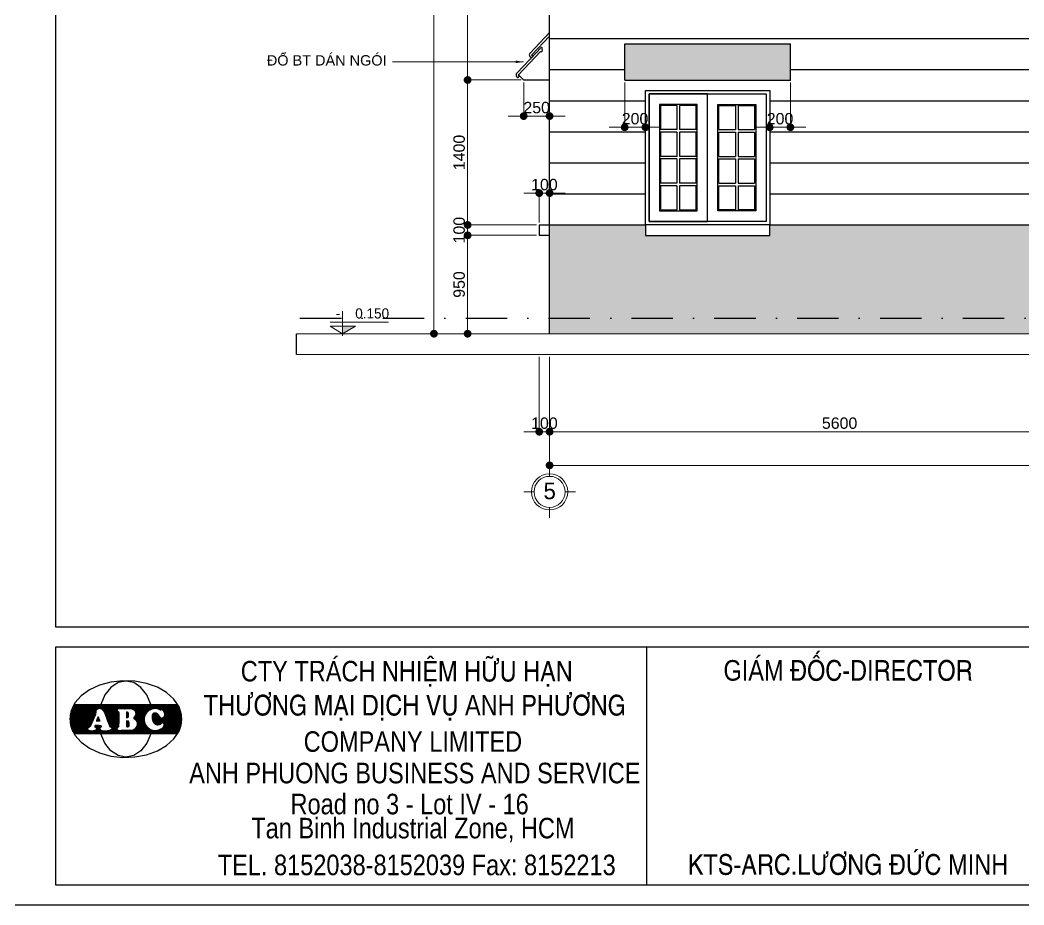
# Model space of a CAD drawing. Header units: millimetres. Extents: x -257631 to 60726, y -119421 to -4977.
# Drawn here: x -44109 to -24726, y -43125 to -26035 of the extents above; entities that cross this region are included whole.
import ezdxf
from ezdxf.enums import TextEntityAlignment as Align

# ---------------------------------------------------------------- set-up
doc = ezdxf.new("R2010")
doc.units = ezdxf.units.MM
doc.header["$LTSCALE"] = 400
doc.header["$MEASUREMENT"] = 0
doc.header["$PDMODE"] = 35
doc.linetypes.add('DASHDOTX2', pattern=[2, 1, -0.5, 0, -0.5])
for name, color, linetype in [('HACTH', 8, 'Continuous'), ('KHUNG', 5, 'Continuous'), ('net 2', 7, 'Continuous'), ('net 3', 144, 'Continuous'), ('THAY', 7, 'Continuous'), ('VTH-TRUC', 1, 'Continuous')]:
    doc.layers.add(name, color=color, linetype=linetype)
doc.layers.add('NET3', color=7, linetype='Continuous', lineweight=20)
doc.layers.add('VTH-GHI CHU- KI HIEU', color=7, linetype='Continuous', lineweight=13)
doc.styles.add('100_dim', font='VAVOB.TTF', dxfattribs={"height": 220})
doc.styles.add('100_tieude', font='VAVOB.TTF', dxfattribs={"height": 500})
doc.styles.add('VNI-AVO', font='vhelven.ttf', dxfattribs={"height": 220})
doc.styles.add('VNI-HEL-CON', font='vhelvcn.ttf')
doc.dimstyles.new('style-50', dxfattribs={"dimscale": 0, "dimtxt": 2.3, "dimasz": 150, "dimexe": 50, "dimexo": 50, "dimgap": 50, "dimtad": 1, "dimdec": 0, "dimlfac": 0.5, "dimzin": 9, "dimtxsty": 'VNI-AVO', "dimblk": 'DOT', "dimcen": 0, "dimdle": 150, "dimclrd": 146, "dimclre": 146, "dimclrt": 7, "dimadec": 0, "dimazin": 0, "dimtfac": 1, "dimtdec": 0, "dimtix": 1, "dimtmove": 2, "dimatfit": 3, "dimfxl": 0, "dimlwd": 13, "dimlwe": 13, "dimarcsym": 0})

# ---------------------------------------------------------------- blocks, each defined once
blk = doc.blocks.new('_Dot')
at = {"color": 0, "linetype": 'ByBlock', "lineweight": -2}
blk.add_line((-0.5, 0), (-1, 0), dxfattribs=at)
at = {"color": 0, "linetype": 'ByBlock', "lineweight": 100, "const_width": 0.5}
blk.add_lwpolyline([(-0.25, 0, 1), (0.25, 0, 1)], format="xyb", close=True, dxfattribs=at)
blk = doc.blocks.new('*D560')
at = {"layer": 'Defpoints', "color": 0}
for p in [(194497, 109313), (194297, 108697), (194497, 108697)]:
    blk.add_point(p, dxfattribs=at)
at = {"layer": 'net 2', "color": 146, "lineweight": 13}
for p, q in [((194297, 108747), (194297, 109363)), ((194497, 108747), (194497, 109363)), ((194147, 109313), (193997, 109313)), ((194297, 109313), (194497, 109313)), ((194647, 109313), (194797, 109313))]:
    blk.add_line(p, q, dxfattribs=at)
at = {"layer": 'net 2', "color": 146, "lineweight": 13, "xscale": 150, "yscale": 150, "zscale": 150}
blk.add_blockref('_Dot', (194297, 109313), dxfattribs=at)
at = {"layer": 'net 2', "color": 146, "lineweight": 13, "xscale": 150, "yscale": 150, "zscale": 150, "rotation": 180}
blk.add_blockref('_Dot', (194497, 109313), dxfattribs=at)
at = {"layer": 'net 2', "color": 7, "insert": (194397, 109476), "char_height": 220, "attachment_point": 5, "style": 'VNI-AVO'}
blk.add_mtext('100', dxfattribs=at)
blk = doc.blocks.new('*D543')
at = {"layer": 'Defpoints', "color": 0}
for p in [(195947, 111497), (196347, 111297), (196347, 110584)]:
    blk.add_point(p, dxfattribs=at)
at = {"layer": 'net 2', "color": 146, "lineweight": 13}
for p, q in [((195947, 111447), (195947, 110534)), ((196347, 111247), (196347, 110534)), ((195797, 110584), (195647, 110584)), ((195947, 110584), (196347, 110584)), ((196497, 110584), (196647, 110584))]:
    blk.add_line(p, q, dxfattribs=at)
at = {"layer": 'net 2', "color": 146, "lineweight": 13, "xscale": 150, "yscale": 150, "zscale": 150}
blk.add_blockref('_Dot', (195947, 110584), dxfattribs=at)
at = {"layer": 'net 2', "color": 146, "lineweight": 13, "xscale": 150, "yscale": 150, "zscale": 150, "rotation": 180}
blk.add_blockref('_Dot', (196347, 110584), dxfattribs=at)
at = {"layer": 'net 2', "color": 7, "insert": (196147, 110748), "char_height": 220, "attachment_point": 5, "style": 'VNI-AVO'}
blk.add_mtext('200', dxfattribs=at)
blk = doc.blocks.new('*D542')
at = {"layer": 'Defpoints', "color": 0}
for p in [(199147, 111497), (198747, 111297), (198747, 110584)]:
    blk.add_point(p, dxfattribs=at)
at = {"layer": 'net 2', "color": 146, "lineweight": 13}
for p, q in [((199147, 111447), (199147, 110534)), ((198747, 111247), (198747, 110534)), ((198597, 110584), (198447, 110584)), ((199147, 110584), (198747, 110584)), ((199297, 110584), (199447, 110584))]:
    blk.add_line(p, q, dxfattribs=at)
at = {"layer": 'net 2', "color": 146, "lineweight": 13, "xscale": 150, "yscale": 150, "zscale": 150}
blk.add_blockref('_Dot', (198747, 110584), dxfattribs=at)
at = {"layer": 'net 2', "color": 146, "lineweight": 13, "xscale": 150, "yscale": 150, "zscale": 150, "rotation": 180}
blk.add_blockref('_Dot', (199147, 110584), dxfattribs=at)
at = {"layer": 'net 2', "color": 7, "insert": (198947, 110748), "char_height": 220, "attachment_point": 5, "style": 'VNI-AVO'}
blk.add_mtext('200', dxfattribs=at)
blk = doc.blocks.new('*D536')
at = {"layer": 'Defpoints', "color": 0}
for p in [(193997, 111497), (194497, 111497), (194497, 110800)]:
    blk.add_point(p, dxfattribs=at)
at = {"layer": 'net 2', "color": 146, "lineweight": 13}
for p, q in [((193997, 111447), (193997, 110750)), ((194497, 111447), (194497, 110750)), ((193847, 110800), (193697, 110800)), ((193997, 110800), (194497, 110800)), ((194647, 110800), (194797, 110800))]:
    blk.add_line(p, q, dxfattribs=at)
at = {"layer": 'net 2', "color": 146, "lineweight": 13, "xscale": 150, "yscale": 150, "zscale": 150}
blk.add_blockref('_Dot', (193997, 110800), dxfattribs=at)
at = {"layer": 'net 2', "color": 146, "lineweight": 13, "xscale": 150, "yscale": 150, "zscale": 150, "rotation": 180}
blk.add_blockref('_Dot', (194497, 110800), dxfattribs=at)
at = {"layer": 'net 2', "color": 7, "insert": (194247, 110963), "char_height": 220, "attachment_point": 5, "style": 'VNI-AVO'}
blk.add_mtext('250', dxfattribs=at)
blk = doc.blocks.new('*D534')
at = {"layer": 'Defpoints', "color": 0}
for p in [(194297, 106197), (194497, 106197), (194297, 104704)]:
    blk.add_point(p, dxfattribs=at)
at = {"layer": 'net 2', "color": 146, "lineweight": 13}
for p, q in [((194297, 106147), (194297, 104654)), ((194497, 106147), (194497, 104654)), ((194147, 104704), (193997, 104704)), ((194497, 104704), (194297, 104704)), ((194647, 104704), (194797, 104704))]:
    blk.add_line(p, q, dxfattribs=at)
at = {"layer": 'net 2', "color": 146, "lineweight": 13, "xscale": 150, "yscale": 150, "zscale": 150}
blk.add_blockref('_Dot', (194297, 104704), dxfattribs=at)
at = {"layer": 'net 2', "color": 146, "lineweight": 13, "xscale": 150, "yscale": 150, "zscale": 150, "rotation": 180}
blk.add_blockref('_Dot', (194497, 104704), dxfattribs=at)
at = {"layer": 'net 2', "color": 7, "insert": (194397, 104868), "char_height": 220, "attachment_point": 5, "style": 'VNI-AVO'}
blk.add_mtext('100', dxfattribs=at)
blk = doc.blocks.new('*D528')
at = {"layer": 'Defpoints', "color": 0}
for p in [(194497, 106197), (205697, 106197), (205697, 104704)]:
    blk.add_point(p, dxfattribs=at)
at = {"layer": 'HACTH', "color": 146, "lineweight": 13}
for p, q in [((194497, 106147), (194497, 104654)), ((205697, 106147), (205697, 104654)), ((194647, 104704), (205547, 104704))]:
    blk.add_line(p, q, dxfattribs=at)
at = {"layer": 'HACTH', "color": 146, "lineweight": 13, "xscale": 150, "yscale": 150, "zscale": 150, "rotation": 180}
blk.add_blockref('_Dot', (194497, 104704), dxfattribs=at)
at = {"layer": 'HACTH', "color": 146, "lineweight": 13, "xscale": 150, "yscale": 150, "zscale": 150}
blk.add_blockref('_Dot', (205697, 104704), dxfattribs=at)
at = {"layer": 'HACTH', "color": 7, "insert": (200097, 104868), "char_height": 220, "attachment_point": 5, "style": 'VNI-AVO'}
blk.add_mtext('5600', dxfattribs=at)
blk = doc.blocks.new('*D533')
at = {"layer": 'Defpoints', "color": 0}
for p in [(194497, 106197), (226497, 105597), (226497, 104054)]:
    blk.add_point(p, dxfattribs=at)
at = {"layer": 'NET3', "color": 146, "lineweight": 13}
for p, q in [((194497, 106147), (194497, 104004)), ((226497, 105547), (226497, 104004)), ((194647, 104054), (226347, 104054))]:
    blk.add_line(p, q, dxfattribs=at)
at = {"layer": 'NET3', "color": 146, "lineweight": 13, "xscale": 150, "yscale": 150, "zscale": 150, "rotation": 180}
blk.add_blockref('_Dot', (194497, 104054), dxfattribs=at)
at = {"layer": 'NET3', "color": 146, "lineweight": 13, "xscale": 150, "yscale": 150, "zscale": 150}
blk.add_blockref('_Dot', (226497, 104054), dxfattribs=at)
at = {"layer": 'NET3', "color": 7, "insert": (210497, 104218), "char_height": 220, "attachment_point": 5, "style": 'VNI-AVO'}
blk.add_mtext('16000', dxfattribs=at)
blk = doc.blocks.new('TRUC')
at = {"layer": 'KHUNG', "lineweight": 20}
blk.add_circle((0, -500), 300, dxfattribs=at)
at = {"layer": 'VTH-TRUC', "color": 2, "lineweight": 20}
for p, q in [((0, -200), (0, 0)), ((-300, -500), (-500, -500)), ((300, -500), (500, -500)), ((0, -800), (0, -1000))]:
    blk.add_line(p, q, dxfattribs=at)
blk.add_circle((0, -500), 350, dxfattribs=at)
at = {"layer": 'VTH-TRUC', "color": 7, "style": '100_tieude'}
blk.add_attdef('A', text='', height=320, dxfattribs=at).set_placement((2, -482), align=Align.MIDDLE_CENTER)
blk = doc.blocks.new('VTH- COTE')
at = {"layer": 'VTH-GHI CHU- KI HIEU'}
blk.add_hatch(color=256, dxfattribs=at).paths.add_polyline_path([(0, 0), (40.7, 24.3), (0, 24.3)])
for p, q in [((0, 71.4), (0, -6.7)), ((-39.3, 36.3), (145.4, 36.3)), ((-39.7, 24.3), (40.7, 24.3)), ((-39.3, 24.3), (0, 0)), ((-39.3, 0), (40.7, 0)), ((40.7, 24.3), (0, 0))]:
    blk.add_line(p, q, dxfattribs=at)
at = {"layer": 'VTH-GHI CHU- KI HIEU', "style": '100_dim'}
blk.add_attdef('%%P0.000', text='', height=32, dxfattribs=at).set_placement((147, 64.1), align=Align.MIDDLE_RIGHT)
blk = doc.blocks.new('*D502')
at = {"layer": 'Defpoints', "color": 0}
for p in [(192264, 131811), (195180, 131811), (194497, 106597)]:
    blk.add_point(p, dxfattribs=at)
at = {"layer": 'net 2', "color": 146, "lineweight": 13}
for p, q in [((195130, 131811), (192214, 131811)), ((192264, 106747), (192264, 131661)), ((194447, 106597), (192214, 106597))]:
    blk.add_line(p, q, dxfattribs=at)
at = {"layer": 'net 2', "color": 146, "lineweight": 13, "xscale": 150, "yscale": 150, "zscale": 150}
for p, rotation in [((192264, 131811), 90), ((192264, 106597), 270)]:
    blk.add_blockref('_Dot', p, dxfattribs=dict(at, rotation=rotation))
at = {"layer": 'net 2', "color": 7, "insert": (192101, 119204), "char_height": 220, "attachment_point": 5, "rotation": 90, "style": 'VNI-AVO'}
blk.add_mtext('12607', dxfattribs=at)
blk = doc.blocks.new('*D493')
at = {"layer": 'Defpoints', "color": 0}
for p in [(192914, 114797), (194297, 114797), (193997, 111497)]:
    blk.add_point(p, dxfattribs=at)
at = {"layer": 'net 2', "color": 146, "lineweight": 13}
for p, q in [((194247, 114797), (192864, 114797)), ((192914, 111647), (192914, 114647)), ((193947, 111497), (192864, 111497))]:
    blk.add_line(p, q, dxfattribs=at)
at = {"layer": 'net 2', "color": 146, "lineweight": 13, "xscale": 150, "yscale": 150, "zscale": 150}
for p, rotation in [((192914, 114797), 90), ((192914, 111497), 270)]:
    blk.add_blockref('_Dot', p, dxfattribs=dict(at, rotation=rotation))
at = {"layer": 'net 2', "color": 7, "insert": (192751, 113147), "char_height": 220, "attachment_point": 5, "rotation": 90, "style": 'VNI-AVO'}
blk.add_mtext('1650', dxfattribs=at)
blk = doc.blocks.new('*D487')
at = {"layer": 'Defpoints', "color": 0}
for p in [(192914, 111497), (193997, 111497), (194297, 108697)]:
    blk.add_point(p, dxfattribs=at)
at = {"layer": 'net 2', "color": 146, "lineweight": 13}
for p, q in [((193947, 111497), (192864, 111497)), ((192914, 108847), (192914, 111347)), ((194247, 108697), (192864, 108697))]:
    blk.add_line(p, q, dxfattribs=at)
at = {"layer": 'net 2', "color": 146, "lineweight": 13, "xscale": 150, "yscale": 150, "zscale": 150}
for p, rotation in [((192914, 111497), 90), ((192914, 108697), 270)]:
    blk.add_blockref('_Dot', p, dxfattribs=dict(at, rotation=rotation))
at = {"layer": 'net 2', "color": 7, "insert": (192751, 110097), "char_height": 220, "attachment_point": 5, "rotation": 90, "style": 'VNI-AVO'}
blk.add_mtext('1400', dxfattribs=at)
blk = doc.blocks.new('*D486')
at = {"layer": 'Defpoints', "color": 0}
for p in [(194297, 108497), (192914, 106597), (194497, 106597)]:
    blk.add_point(p, dxfattribs=at)
at = {"layer": 'net 2', "color": 146, "lineweight": 13}
for p, q in [((194247, 108497), (192864, 108497)), ((192914, 108347), (192914, 106747)), ((194447, 106597), (192864, 106597))]:
    blk.add_line(p, q, dxfattribs=at)
at = {"layer": 'net 2', "color": 146, "lineweight": 13, "xscale": 150, "yscale": 150, "zscale": 150}
for p, rotation in [((192914, 108497), 90), ((192914, 106597), 270)]:
    blk.add_blockref('_Dot', p, dxfattribs=dict(at, rotation=rotation))
at = {"layer": 'net 2', "color": 7, "insert": (192751, 107547), "char_height": 220, "attachment_point": 5, "rotation": 90, "style": 'VNI-AVO'}
blk.add_mtext('950', dxfattribs=at)
blk = doc.blocks.new('*D485')
at = {"layer": 'Defpoints', "color": 0}
for p in [(194297, 108697), (192914, 108497), (194297, 108497)]:
    blk.add_point(p, dxfattribs=at)
at = {"layer": 'net 2', "color": 146, "lineweight": 13}
for p, q in [((192914, 108847), (192914, 108997)), ((194247, 108697), (192864, 108697)), ((192914, 108697), (192914, 108497)), ((194247, 108497), (192864, 108497)), ((192914, 108347), (192914, 108197))]:
    blk.add_line(p, q, dxfattribs=at)
at = {"layer": 'net 2', "color": 146, "lineweight": 13, "xscale": 150, "yscale": 150, "zscale": 150}
for p, rotation in [((192914, 108697), 270), ((192914, 108497), 90)]:
    blk.add_blockref('_Dot', p, dxfattribs=dict(at, rotation=rotation))
at = {"layer": 'net 2', "color": 7, "insert": (192751, 108597), "char_height": 220, "attachment_point": 5, "rotation": 90, "style": 'VNI-AVO'}
blk.add_mtext('100', dxfattribs=at)
blk = doc.blocks.new('*X2')
at = {"color": 0}
for p, q in [((195.69, 214.2), (204.98, 214.2)), ((195.74, 214.3), (205.31, 214.3)), ((195.79, 214.4), (234.23, 214.4)), ((195.84, 214.5), (234.18, 214.5)), ((195.89, 214.6), (234.13, 214.6)), ((195.95, 214.7), (234.07, 214.7)), ((196.01, 214.8), (234.01, 214.8)), ((196.06, 214.9), (233.96, 214.9)), ((196.12, 215), (233.9, 215)), ((196.19, 215.1), (233.83, 215.1)), ((196.25, 215.2), (233.77, 215.2)), ((196.32, 215.3), (233.7, 215.3)), ((196.39, 215.4), (233.63, 215.4)), ((196.46, 215.5), (233.56, 215.5)), ((205.94, 214.3), (224.91, 214.3)), ((206.27, 214.2), (212.19, 214.2)), ((214.51, 214.2), (214.64, 214.2)), ((217.19, 214.2), (224.42, 214.2)), ((226.21, 214.3), (234.28, 214.3)), ((226.5, 214.2), (234.32, 214.2)), ((194.97, 211.2), (203.73, 211.2)), ((194.97, 211.1), (203.68, 211.1)), ((194.97, 211), (203.63, 211)), ((194.98, 211.4), (203.83, 211.4)), ((194.98, 211.3), (203.78, 211.3)), ((194.99, 211.5), (203.88, 211.5)), ((195, 211.6), (203.93, 211.6)), ((195.01, 211.7), (203.98, 211.7)), ((195.02, 211.8), (204.03, 211.8)), ((195.03, 211.9), (204.08, 211.9)), ((195.05, 212), (204.13, 212)), ((195.06, 212.1), (204.18, 212.1)), ((195.08, 212.2), (204.23, 212.2)), ((195.09, 212.3), (204.28, 212.3)), ((195.11, 212.4), (204.33, 212.4)), ((195.13, 212.5), (204.38, 212.5)), ((195.15, 212.6), (204.39, 212.6)), ((195.18, 212.7), (204.41, 212.7)), ((195.2, 212.8), (204.43, 212.8)), ((195.23, 212.9), (204.45, 212.9)), ((195.25, 213), (204.46, 213)), ((195.28, 213.1), (204.48, 213.1)), ((195.31, 213.2), (204.51, 213.2)), ((195.34, 213.3), (204.5, 213.3)), ((195.38, 213.4), (204.48, 213.4)), ((195.41, 213.5), (204.46, 213.5)), ((195.45, 213.6), (204.46, 213.6)), ((195.48, 213.7), (204.5, 213.7)), ((195.52, 213.8), (204.55, 213.8)), ((195.56, 213.9), (204.59, 213.9)), ((195.6, 214), (204.69, 214)), ((195.65, 214.1), (204.8, 214.1)), ((204.66, 211), (205.6, 211)), ((204.71, 211.1), (205.54, 211.1)), ((204.76, 211.2), (205.49, 211.2)), ((204.8, 211.3), (205.44, 211.3)), ((204.85, 211.4), (205.39, 211.4)), ((204.91, 211.5), (205.31, 211.5)), ((205.07, 211.6), (205.23, 211.6)), ((206.43, 214.1), (212.09, 214.1)), ((206.55, 214), (212.07, 214)), ((206.64, 213.9), (212.05, 213.9)), ((206.72, 213.8), (212.03, 213.8)), ((206.81, 213.7), (212, 213.7)), ((206.89, 213.6), (212.04, 213.6)), ((206.98, 213.5), (212.1, 213.5)), ((207.05, 213.4), (212.22, 213.4)), ((207.12, 213.3), (212.41, 213.3)), ((207.19, 213.2), (212.54, 213.2)), ((207.26, 213.1), (212.61, 213.1)), ((207.33, 213), (212.65, 213)), ((207.37, 212.9), (212.69, 212.9)), ((207.41, 212.8), (212.73, 212.8)), ((207.45, 212.7), (212.77, 212.7)), ((207.49, 212.6), (212.77, 212.6)), ((207.53, 212.5), (212.77, 212.5)), ((207.57, 212.4), (212.77, 212.4)), ((207.61, 212.3), (212.77, 212.3)), ((207.65, 212.2), (212.77, 212.2)), ((207.7, 212.1), (212.77, 212.1)), ((207.74, 212), (212.77, 212)), ((207.78, 211.9), (212.77, 211.9)), ((207.82, 211.8), (212.76, 211.8)), ((207.86, 211.7), (212.76, 211.7)), ((207.9, 211.6), (212.75, 211.6)), ((207.94, 211.5), (212.75, 211.5)), ((207.98, 211.4), (212.75, 211.4)), ((208.02, 211.3), (212.74, 211.3)), ((208.06, 211.2), (212.74, 211.2)), ((208.1, 211.1), (212.74, 211.1)), ((208.14, 211), (212.73, 211)), ((215.1, 213.1), (215.85, 213.1)), ((215.1, 212.1), (216.09, 212.1)), ((215.1, 212), (216.09, 212)), ((215.1, 211.9), (216.08, 211.9)), ((215.1, 211.8), (216.05, 211.8)), ((215.1, 211.7), (216.02, 211.7)), ((215.1, 211.6), (215.98, 211.6)), ((215.1, 211.5), (215.83, 211.5)), ((215.11, 213), (215.9, 213)), ((215.11, 212.5), (216.07, 212.5)), ((215.11, 212.4), (216.09, 212.4)), ((215.11, 212.3), (216.1, 212.3)), ((215.11, 212.2), (216.1, 212.2)), ((215.12, 212.9), (215.95, 212.9)), ((215.12, 212.8), (216, 212.8)), ((215.12, 212.7), (216.04, 212.7)), ((215.12, 212.6), (216.05, 212.6)), ((215.17, 211.4), (215.67, 211.4)), ((215.25, 213.2), (215.64, 213.2)), ((217.44, 214.1), (224.14, 214.1)), ((217.68, 214), (223.91, 214)), ((217.74, 211.3), (221.8, 211.3)), ((217.75, 211.2), (221.78, 211.2)), ((217.76, 211.4), (221.81, 211.4)), ((217.81, 211.5), (221.82, 211.5)), ((217.82, 211.1), (221.77, 211.1)), ((217.83, 213.9), (223.71, 213.9)), ((217.95, 211.6), (221.84, 211.6)), ((217.97, 213.8), (223.53, 213.8)), ((218.02, 211), (221.75, 211)), ((218.06, 211.7), (221.85, 211.7)), ((218.09, 213.7), (223.38, 213.7)), ((218.12, 211.8), (221.88, 211.8)), ((218.15, 213.6), (223.22, 213.6)), ((218.18, 211.9), (221.91, 211.9)), ((218.21, 213.5), (223.1, 213.5)), ((218.23, 212), (221.95, 212)), ((218.28, 213.4), (222.98, 213.4)), ((218.28, 212.1), (221.99, 212.1)), ((218.33, 213.3), (222.86, 213.3)), ((218.33, 212.2), (222.04, 212.2)), ((218.35, 213.2), (222.75, 213.2)), ((218.36, 213.1), (222.66, 213.1)), ((218.37, 212.3), (222.08, 212.3)), ((218.38, 213), (222.57, 213)), ((218.4, 212.9), (222.48, 212.9)), ((218.41, 212.8), (222.41, 212.8)), ((218.41, 212.7), (222.33, 212.7)), ((218.41, 212.4), (222.13, 212.4)), ((218.42, 212.6), (222.26, 212.6)), ((218.43, 212.5), (222.19, 212.5)), ((224.31, 211.8), (227.07, 211.8)), ((224.31, 211.7), (227.15, 211.7)), ((224.31, 211.6), (227.24, 211.6)), ((224.31, 211.5), (227.35, 211.5)), ((224.31, 211.4), (227.47, 211.4)), ((224.31, 211.3), (227.64, 211.3)), ((224.31, 211.2), (235.04, 211.2)), ((224.32, 212), (226.93, 212)), ((224.32, 211.9), (227, 211.9)), ((224.33, 211.1), (235.05, 211.1)), ((224.34, 212.1), (226.85, 212.1)), ((224.36, 211), (235.05, 211)), ((224.37, 212.2), (226.78, 212.2)), ((224.4, 212.3), (226.7, 212.3)), ((224.44, 212.4), (226.62, 212.4)), ((224.5, 212.5), (226.53, 212.5)), ((224.57, 212.6), (226.42, 212.6)), ((224.67, 212.7), (226.29, 212.7)), ((224.79, 212.8), (226.12, 212.8)), ((224.94, 212.9), (225.88, 212.9)), ((226.76, 214.1), (234.37, 214.1)), ((227.03, 214), (234.41, 214)), ((227.25, 213.9), (227.54, 213.9)), ((227.95, 213.9), (234.46, 213.9)), ((228.01, 211.3), (235.04, 211.3)), ((228.12, 213.8), (234.5, 213.8)), ((228.22, 213.7), (234.54, 213.7)), ((228.25, 211.4), (235.03, 211.4)), ((228.31, 213.6), (234.57, 213.6)), ((228.38, 213.5), (234.61, 213.5)), ((228.39, 211.5), (235.03, 211.5)), ((228.44, 213.4), (234.64, 213.4)), ((228.48, 211.6), (235.02, 211.6)), ((228.49, 213.3), (234.68, 213.3)), ((228.53, 213.2), (234.71, 213.2)), ((228.55, 211.7), (235.01, 211.7)), ((228.56, 213.1), (234.74, 213.1)), ((228.6, 213), (234.77, 213)), ((228.61, 211.8), (235, 211.8)), ((228.63, 212.9), (234.79, 212.9)), ((228.63, 211.9), (234.99, 211.9)), ((228.64, 212.8), (234.82, 212.8)), ((228.65, 212.7), (234.84, 212.7)), ((228.65, 212), (234.97, 212)), ((228.67, 212.6), (234.87, 212.6)), ((228.68, 212.5), (234.89, 212.5)), ((228.68, 212.4), (234.91, 212.4)), ((228.68, 212.3), (234.93, 212.3)), ((228.68, 212.1), (234.96, 212.1)), ((228.69, 212.2), (234.94, 212.2)), ((194.97, 210.9), (203.58, 210.9)), ((194.97, 210.8), (203.53, 210.8)), ((194.97, 210.7), (203.48, 210.7)), ((194.98, 210.6), (203.43, 210.6)), ((194.98, 210.5), (203.38, 210.5)), ((194.99, 210.4), (203.33, 210.4)), ((194.99, 210.3), (203.28, 210.3)), ((195, 210.2), (203.23, 210.2)), ((195.01, 210.1), (203.18, 210.1)), ((195.02, 210), (203.13, 210)), ((195.04, 209.9), (203.08, 209.9)), ((195.05, 209.8), (203.03, 209.8)), ((195.07, 209.7), (202.98, 209.7)), ((195.08, 209.6), (202.93, 209.6)), ((195.1, 209.5), (202.88, 209.5)), ((195.12, 209.4), (202.83, 209.4)), ((195.14, 209.3), (202.78, 209.3)), ((195.16, 209.2), (202.73, 209.2)), ((195.19, 209.1), (202.68, 209.1)), ((195.21, 209), (202.63, 209)), ((195.24, 208.9), (202.58, 208.9)), ((195.26, 208.8), (202.51, 208.8)), ((195.29, 208.7), (202.41, 208.7)), ((195.32, 208.6), (202.31, 208.6)), ((195.35, 208.5), (202.21, 208.5)), ((195.39, 208.4), (202.11, 208.4)), ((195.42, 208.3), (201.87, 208.3)), ((195.46, 208.2), (201.69, 208.2)), ((195.5, 208.1), (201.56, 208.1)), ((195.54, 208), (201.55, 208)), ((195.58, 207.9), (201.54, 207.9)), ((195.62, 207.8), (201.53, 207.8)), ((203.86, 208.6), (206.38, 208.6)), ((203.86, 208.5), (206.34, 208.5)), ((203.87, 208.7), (206.37, 208.7)), ((203.87, 208.4), (206.25, 208.4)), ((203.88, 208.8), (206.35, 208.8)), ((203.89, 208.9), (206.1, 208.9)), ((204.09, 209), (205.54, 209)), ((204.17, 208.3), (206.16, 208.3)), ((204.27, 208.2), (206.02, 208.2)), ((204.35, 208.1), (205.89, 208.1)), ((204.41, 208), (205.87, 208)), ((204.43, 207.9), (205.87, 207.9)), ((204.44, 207.8), (205.87, 207.8)), ((204.47, 210.5), (205.82, 210.5)), ((204.47, 210.4), (205.84, 210.4)), ((204.48, 210.6), (205.81, 210.6)), ((204.5, 210.3), (205.84, 210.3)), ((204.53, 210.7), (205.78, 210.7)), ((204.57, 210.8), (205.72, 210.8)), ((204.62, 210.9), (205.66, 210.9)), ((208.18, 210.9), (212.73, 210.9)), ((208.23, 210.8), (212.73, 210.8)), ((208.27, 210.7), (212.72, 210.7)), ((208.31, 210.6), (212.72, 210.6)), ((208.36, 210.5), (212.72, 210.5)), ((208.4, 210.4), (212.71, 210.4)), ((208.44, 210.3), (212.71, 210.3)), ((208.49, 210.2), (212.71, 210.2)), ((208.53, 210.1), (212.7, 210.1)), ((208.57, 210), (212.7, 210)), ((208.62, 209.9), (212.7, 209.9)), ((208.66, 209.8), (212.69, 209.8)), ((208.7, 209.7), (212.69, 209.7)), ((208.75, 209.6), (212.68, 209.6)), ((208.79, 209.5), (212.67, 209.5)), ((208.84, 209.4), (212.67, 209.4)), ((208.88, 209.3), (212.66, 209.3)), ((208.92, 209.2), (212.65, 209.2)), ((208.97, 209.1), (212.65, 209.1)), ((209.01, 209), (212.64, 209)), ((209.05, 208.9), (212.62, 208.9)), ((209.1, 208.8), (212.6, 208.8)), ((209.14, 208.7), (212.58, 208.7)), ((209.18, 208.6), (212.56, 208.6)), ((209.23, 208.5), (212.48, 208.5)), ((209.49, 208.4), (212.39, 208.4)), ((209.7, 208.3), (212.28, 208.3)), ((209.86, 208.2), (212.13, 208.2)), ((209.86, 207.8), (212.01, 207.8)), ((209.91, 208.1), (212.06, 208.1)), ((209.91, 208), (212.02, 208)), ((209.91, 207.9), (212, 207.9)), ((215.1, 210.1), (216.12, 210.1)), ((215.1, 210), (216.16, 210)), ((215.1, 209.9), (216.19, 209.9)), ((215.1, 209.8), (216.23, 209.8)), ((215.1, 209.7), (216.26, 209.7)), ((215.1, 209.6), (216.27, 209.6)), ((215.1, 209.5), (216.29, 209.5)), ((215.1, 209.4), (216.3, 209.4)), ((215.1, 209.3), (216.31, 209.3)), ((215.1, 209.2), (216.3, 209.2)), ((215.1, 209.1), (216.29, 209.1)), ((215.1, 209), (216.28, 209)), ((215.13, 210.2), (216.02, 210.2)), ((215.13, 208.9), (216.27, 208.9)), ((215.15, 208.8), (216.25, 208.8)), ((215.18, 210.3), (215.9, 210.3)), ((215.18, 208.7), (216.19, 208.7)), ((215.21, 208.6), (216.13, 208.6)), ((215.28, 208.5), (216.04, 208.5)), ((215.3, 210.4), (215.3, 210.4)), ((215.59, 208.4), (215.74, 208.4)), ((218.07, 207.8), (223.6, 207.8)), ((218.19, 210.9), (221.75, 210.9)), ((218.2, 207.9), (223.42, 207.9)), ((218.34, 210.8), (221.75, 210.8)), ((218.34, 208), (223.26, 208)), ((218.44, 210.7), (221.75, 210.7)), ((218.44, 208.1), (223.14, 208.1)), ((218.51, 208.2), (223.01, 208.2)), ((218.54, 210.6), (221.76, 210.6)), ((218.59, 208.3), (222.89, 208.3)), ((218.64, 210.5), (221.76, 210.5)), ((218.66, 208.4), (222.76, 208.4)), ((218.73, 210.4), (221.77, 210.4)), ((218.73, 208.5), (222.67, 208.5)), ((218.77, 210.3), (221.79, 210.3)), ((218.81, 208.6), (222.59, 208.6)), ((218.82, 210.2), (221.82, 210.2)), ((218.84, 208.7), (222.52, 208.7)), ((218.86, 210.1), (221.84, 210.1)), ((218.86, 208.8), (222.44, 208.8)), ((218.88, 208.9), (222.37, 208.9)), ((218.91, 210), (221.86, 210)), ((218.91, 209), (222.29, 209)), ((218.93, 209.1), (222.22, 209.1)), ((218.95, 209.9), (221.88, 209.9)), ((218.95, 209.3), (222.11, 209.3)), ((218.95, 209.2), (222.15, 209.2)), ((218.96, 209.6), (221.99, 209.6)), ((218.96, 209.5), (222.03, 209.5)), ((218.96, 209.4), (222.07, 209.4)), ((218.97, 209.8), (221.91, 209.8)), ((218.97, 209.7), (221.94, 209.7)), ((224.38, 210.9), (235.05, 210.9)), ((224.4, 210.8), (235.05, 210.8)), ((224.42, 210.7), (235.05, 210.7)), ((224.47, 210.6), (235.04, 210.6)), ((224.51, 210.5), (235.04, 210.5)), ((224.56, 210.4), (235.03, 210.4)), ((224.6, 210.3), (235.02, 210.3)), ((224.64, 210.2), (235.02, 210.2)), ((224.68, 210.1), (235.01, 210.1)), ((224.74, 210), (235, 210)), ((224.81, 209.9), (234.98, 209.9)), ((224.88, 209.8), (234.97, 209.8)), ((224.95, 209.7), (227.98, 209.7)), ((225.07, 209.6), (227.83, 209.6)), ((225.19, 209.5), (227.69, 209.5)), ((225.32, 209.4), (227.52, 209.4)), ((225.46, 209.3), (227.34, 209.3)), ((225.7, 209.2), (227.15, 209.2)), ((226.2, 209.1), (226.47, 209.1)), ((227.42, 207.8), (234.4, 207.8)), ((227.73, 207.9), (234.44, 207.9)), ((227.91, 208), (234.48, 208)), ((228.03, 208.1), (234.52, 208.1)), ((228.12, 208.2), (234.56, 208.2)), ((228.2, 208.3), (234.6, 208.3)), ((228.25, 208.4), (234.63, 208.4)), ((228.3, 209.7), (234.95, 209.7)), ((228.31, 208.5), (234.66, 208.5)), ((228.35, 208.6), (234.7, 208.6)), ((228.38, 209.6), (234.94, 209.6)), ((228.39, 208.7), (234.73, 208.7)), ((228.43, 209.5), (234.92, 209.5)), ((228.43, 208.8), (234.76, 208.8)), ((228.47, 208.9), (234.78, 208.9)), ((228.48, 209.4), (234.9, 209.4)), ((228.48, 209), (234.81, 209)), ((228.5, 209.3), (234.88, 209.3)), ((228.5, 209.2), (234.86, 209.2)), ((228.5, 209.1), (234.83, 209.1)), ((195.67, 207.7), (201.54, 207.7)), ((195.71, 207.6), (201.59, 207.6)), ((195.76, 207.5), (201.64, 207.5)), ((195.81, 207.4), (201.77, 207.4)), ((195.86, 207.3), (202.31, 207.3)), ((195.91, 207.2), (234.1, 207.2)), ((195.97, 207.1), (234.05, 207.1)), ((196.03, 207), (233.99, 207)), ((196.09, 206.9), (233.93, 206.9)), ((196.15, 206.8), (233.87, 206.8)), ((196.21, 206.7), (233.81, 206.7)), ((196.28, 206.6), (233.74, 206.6)), ((196.34, 206.5), (233.68, 206.5)), ((196.41, 206.4), (233.61, 206.4)), ((196.49, 206.3), (233.53, 206.3)), ((203.32, 207.3), (206.6, 207.3)), ((203.89, 207.4), (206.25, 207.4)), ((204.18, 207.5), (206.12, 207.5)), ((204.3, 207.6), (206.03, 207.6)), ((204.41, 207.7), (205.94, 207.7)), ((208.42, 207.3), (234.16, 207.3)), ((209.21, 207.4), (212.44, 207.4)), ((209.45, 207.5), (212.17, 207.5)), ((209.66, 207.6), (212.06, 207.6)), ((209.76, 207.7), (212.02, 207.7)), ((213.37, 207.4), (224.62, 207.4)), ((217.47, 207.5), (224.23, 207.5)), ((217.69, 207.6), (223.96, 207.6)), ((217.89, 207.7), (223.78, 207.7)), ((226.21, 207.4), (234.21, 207.4)), ((226.62, 207.5), (234.26, 207.5)), ((226.93, 207.6), (234.31, 207.6)), ((227.18, 207.7), (234.35, 207.7))]:
    blk.add_line(p, q, dxfattribs=at)
blk = doc.blocks.new('LOGOABC1')
at = {"linetype": 'Continuous'}
for points in [[(-87.65, 0, 0), (-86.63, -5.75, 0), (-83.6, -11.24, 0), (-78.72, -16.2, 0), (-72.2, -20.4, 0), (-64.35, -23.65, 0), (-55.55, -25.79, 0), (-46.2, -26.73, 0), (-36.74, -26.42, 0), (-27.6, -24.87, 0), (-19.23, -22.16, 0), (-12.01, -18.41, 0), (-6.27, -13.8, 0), (-2.29, -8.55, 0), (-0.26, -2.89, 0), (-0.26, 2.89, 0), (-2.29, 8.55, 0), (-6.27, 13.8, 0), (-12.01, 18.41, 0), (-19.23, 22.16, 0), (-27.6, 24.87, 0), (-36.74, 26.42, 0), (-46.2, 26.73, 0), (-55.55, 25.79, 0), (-64.35, 23.65, 0), (-72.2, 20.4, 0), (-78.72, 16.2, 0), (-83.6, 11.24, 0), (-86.63, 5.75, 0), (-87.65, 0, 0)], [(-24.28, 10.23, 0), (-27.51, 16.87, 0), (-32.11, 22.06, 0), (-37.71, 25.36, 0), (-43.83, 26.49, 0), (-49.94, 25.36, 0), (-55.54, 22.06, 0), (-60.14, 16.87, 0), (-63.37, 10.23, 0)], [(-24.28, -10.23, 0), (-27.51, -16.87, 0), (-32.11, -22.06, 0), (-37.71, -25.36, 0), (-43.83, -26.49, 0), (-49.94, -25.36, 0), (-55.54, -22.06, 0), (-60.14, -16.87, 0), (-63.37, -10.23, 0)]]:
    blk.add_polyline3d(points, dxfattribs=at)
at = {"xscale": 2.186912887836101, "yscale": 2.186912887836101, "zscale": 2.186912887836101}
blk.add_blockref('*X2', (-514.03, -461.26), dxfattribs=at)

msp = doc.modelspace()

# ---------------------------------------------------------------- hatches: boundary and pattern name
at = {"layer": 'HACTH'}
h = msp.add_hatch(dxfattribs=at)
h.set_pattern_fill('AR-RSHKE,_O', color=256, scale=40)
h.set_pattern_definition([(0, (0, 0), (1020, 480), [240, -200, 280, -120, 360, -160]), (0, (240, 20), (1020, 480), [200, -760, 160, -240]), (0, (720, -30), (1020, 480), [120, -1240]), (90, (0, 0), (-340, 480), [460, -1460]), (90, (240, 0), (-340, 480), [450, -1470]), (90, (440, 0), (-340, 480), [420, -1500]), (90, (720, -30), (-340, 480), [460, -1460]), (90, (840, -30), (-340, 480), [460, -1460]), (90, (1200, 0), (-340, 480), [440, -1480])])
h.paths.add_polyline_path([(-22684.9, -13892.8), (-27084.9, -13892.8), (-27084.9, -14592.8), (-22684.9, -14592.8)])
h.paths.add_polyline_path([(-10284.9, -13892.8), (-14684.9, -13892.8), (-14684.9, -14592.8), (-10284.9, -14592.8)])
h.paths.add_polyline_path([(-27084.9, -20192.8), (-32684.9, -20192.8), (-32684.9, -20892.8), (-27084.9, -20892.8)])
h.paths.add_polyline_path([(-7284.9, -20192.8), (-12884.9, -20192.8), (-12884.9, -20892.8), (-7284.9, -20892.8)])
h.paths.add_polyline_path([(-7284.9, -26492.8), (-22684.9, -26492.8), (-22684.9, -27192.8), (-7284.9, -27192.8)])
h.paths.add_polyline_path([(-29234.9, -26492.8), (-32434.9, -26492.8), (-32434.9, -27192.8), (-29234.9, -27192.8)])
h = msp.add_hatch(dxfattribs=at)
h.set_pattern_fill('DOTS', color=256, scale=2000, style=0)
h.set_pattern_definition([(0, (-5284.86, -25492.84), (62.5, 125), [0, -125])])
h.paths.add_polyline_path([(-16884.9, -29992.8), (-17484.9, -29992.8), (-17484.9, -30192.8), (-22284.9, -30192.8), (-22284.9, -29992.8), (-29634.9, -29992.8), (-29634.9, -30192.8), (-32034.9, -30192.8), (-32034.9, -29992.8), (-33884.9, -29992.8), (-33884.9, -32092.8), (-16884.9, -32092.8), (-16884.9, -31792.8)])
h.paths.add_polyline_path([(-5284.9, -30892.8), (-5284.9, -29992.8), (-7684.9, -29992.8), (-7684.9, -30192.8), (-12484.9, -30192.8), (-12484.9, -29992.8), (-15284.9, -29992.8), (-15284.9, -31792.8), (-15284.9, -32092.8), (-13809.9, -32092.8), (-5284.9, -32692.8), (-1884.9, -32692.8), (-1884.9, -29992.8), (-2484.9, -29992.8), (-2484.9, -30892.8), (-2484.9, -31792.8), (-5284.9, -31792.8)])
h.paths.add_polyline_path([(-2484.9, -30932.8), (-5284.9, -30932.8), (-5284.9, -31792.8), (-2484.9, -31792.8)], flags=17)

# ---------------------------------------------------------------- linework, layer by layer
at = {"layer": 'HACTH', "linetype": 'DASHDOTX2', "ltscale": 2}
msp.add_line((-38704.8, -31792.8), (3784.9, -31792.8), dxfattribs=at)
at = {"layer": 'HACTH'}
msp.add_lwpolyline([(-44797.9, -43125.1), (7964, -43125.1), (7964, -4977.1), (-44797.9, -4977.1)], close=True, dxfattribs=at)
at = {"layer": 'KHUNG'}
msp.add_line((-32004.6, -42745.6), (-32004.6, -38142.2), dxfattribs=at)
for points in [[(-43421, -5356.7), (7584.4, -5356.7), (7584.4, -37762.6), (-43421, -37762.6)], [(-43421, -38142.2), (7584.4, -38142.2), (7584.4, -42745.6), (-43421, -42745.6)]]:
    msp.add_lwpolyline(points, close=True, dxfattribs=at)
msp.add_lwpolyline([(7584.4, -38142.2), (7584.4, -42745.6), (-43421, -42745.6), (-43421, -38142.2)], dxfattribs=at)
at = {"layer": 'net 2'}
msp.add_line((-38769.2, -32492.8), (-38769.2, -32092.8), dxfattribs=at)
at = {"layer": 'net 3'}
for p, q in [((-33884.9, -32092.8), (-33884.9, -19392.8)), ((-33884.9, -26392.8), (-5284.9, -26392.8)), ((-32434.9, -27192.8), (-32434.9, -26492.8)), ((-32434.9, -26492.8), (-29234.9, -26492.8)), ((-29234.9, -27192.8), (-29234.9, -26492.8)), ((-34384.9, -27192.8), (-34484.9, -27092.8)), ((-33884.9, -26992.8), (-32434.9, -26992.8)), ((-29234.9, -26992.8), (-22684.9, -26992.8)), ((-33884.9, -27192.8), (-34384.9, -27192.8)), ((-32434.9, -27192.8), (-29234.9, -27192.8)), ((-32034.9, -27192.8), (-29634.9, -27192.8)), ((-33884.9, -27592.8), (-32034.9, -27592.8)), ((-31424.9, -27682.8), (-31424.9, -28150.3)), ((-31374.9, -27682.8), (-31374.9, -28150.3)), ((-30294.9, -27682.8), (-30294.9, -28150.3)), ((-30244.9, -27682.8), (-30244.9, -28150.3)), ((-29634.9, -27592.8), (-22284.9, -27592.8)), ((-33884.9, -28192.8), (-32034.9, -28192.8)), ((-31424.9, -28150.3), (-31744.9, -28150.3)), ((-31424.9, -28200.3), (-31744.9, -28200.3)), ((-31424.9, -28200.3), (-31424.9, -28667.8)), ((-31054.9, -28150.3), (-31374.9, -28150.3)), ((-31374.9, -28200.3), (-31374.9, -28667.8)), ((-31054.9, -28200.3), (-31374.9, -28200.3)), ((-30614.9, -28150.3), (-30294.9, -28150.3)), ((-30614.9, -28200.3), (-30294.9, -28200.3)), ((-30294.9, -28200.3), (-30294.9, -28667.8)), ((-30244.9, -28150.3), (-29924.9, -28150.3)), ((-30244.9, -28200.3), (-29924.9, -28200.3)), ((-30244.9, -28200.3), (-30244.9, -28667.8)), ((-29634.9, -28192.8), (-22284.9, -28192.8)), ((-31424.9, -28667.8), (-31744.9, -28667.8)), ((-31054.9, -28667.8), (-31374.9, -28667.8)), ((-30614.9, -28667.8), (-30294.9, -28667.8)), ((-30244.9, -28667.8), (-29924.9, -28667.8)), ((-33884.9, -28792.8), (-32034.9, -28792.8)), ((-31424.9, -28717.8), (-31744.9, -28717.8)), ((-31424.9, -28717.8), (-31424.9, -29185.3)), ((-31374.9, -28717.8), (-31374.9, -29185.3)), ((-31054.9, -28717.8), (-31374.9, -28717.8)), ((-30614.9, -28717.8), (-30294.9, -28717.8)), ((-30294.9, -28717.8), (-30294.9, -29185.3)), ((-30244.9, -28717.8), (-29924.9, -28717.8)), ((-30244.9, -28717.8), (-30244.9, -29185.3)), ((-29634.9, -28792.8), (-22284.9, -28792.8)), ((-31424.9, -29185.3), (-31744.9, -29185.3)), ((-31424.9, -29235.3), (-31744.9, -29235.3)), ((-31424.9, -29235.3), (-31424.9, -29702.8)), ((-31054.9, -29185.3), (-31374.9, -29185.3)), ((-31374.9, -29235.3), (-31374.9, -29702.8)), ((-31054.9, -29235.3), (-31374.9, -29235.3)), ((-30614.9, -29185.3), (-30294.9, -29185.3)), ((-30614.9, -29235.3), (-30294.9, -29235.3)), ((-30294.9, -29235.3), (-30294.9, -29702.8)), ((-30244.9, -29185.3), (-29924.9, -29185.3)), ((-30244.9, -29235.3), (-29924.9, -29235.3)), ((-30244.9, -29235.3), (-30244.9, -29702.8)), ((-33884.9, -29392.8), (-32034.9, -29392.8)), ((-29634.9, -29392.8), (-22284.9, -29392.8)), ((-34084.9, -29992.8), (-33884.9, -29992.8)), ((-34084.9, -29992.8), (-34084.9, -30192.8)), ((-33884.9, -29992.8), (-32034.9, -29992.8)), ((-29634.9, -29992.8), (-22284.9, -29992.8)), ((-33884.9, -30192.8), (-34084.9, -30192.8))]:
    msp.add_line(p, q, dxfattribs=at)
msp.add_lwpolyline([(-33884.9, -26277.8), (-34262.5, -26672.7, 0.380549), (-34266.3, -26736.5), (-34254, -26752, 0.448699), (-34230.2, -26753.5), (-34212.7, -26736.1), (-34228.6, -26706.8), (-33884.9, -26345.7)], format="xyb", dxfattribs=at)
msp.add_lwpolyline([(-34026.4, -26613, 0.3909013), (-34027, -26574), (-34038.3, -26557.1), (-34060.5, -26579.3), (-34060.5, -26579.3), (-34060.5, -26579.3), (-34136, -26658.5), (-34136, -26658.5), (-34518.7, -27058.8, 0.380549), (-34522.6, -27122.5), (-34510.3, -27138.1, 0.448699), (-34486.4, -27139.6), (-34469, -27122.2), (-34484.9, -27092.8), (-34057.3, -26643.8), (-34038.1, -26646.1), (-34024, -26631.5), (-34026.9, -26613.5)], format="xyb", close=True, dxfattribs=at)
for points in [[(-32034.9, -27392.8), (-29634.9, -27392.8), (-29634.9, -29992.8), (-32034.9, -29992.8)], [(-31964.9, -27462.8), (-29704.9, -27462.8), (-29704.9, -29922.8), (-31964.9, -29922.8)], [(-30834.9, -27462.8), (-31964.9, -27462.8), (-31964.9, -29922.8), (-30834.9, -29922.8)], [(-30834.9, -27462.8), (-29704.9, -27462.8), (-29704.9, -29922.8), (-30834.9, -29922.8)], [(-31034.9, -27662.8), (-31764.9, -27662.8), (-31764.9, -29722.8), (-31034.9, -29722.8)], [(-30634.9, -27662.8), (-29904.9, -27662.8), (-29904.9, -29722.8), (-30634.9, -29722.8)]]:
    msp.add_lwpolyline(points, close=True, dxfattribs=at)
for points in [[(-31424.9, -27682.8), (-31744.9, -27682.8), (-31744.9, -28150.3)], [(-31054.9, -28150.3), (-31054.9, -27682.8), (-31374.9, -27682.8)], [(-30614.9, -28150.3), (-30614.9, -27682.8), (-30294.9, -27682.8)], [(-30244.9, -27682.8), (-29924.9, -27682.8), (-29924.9, -28150.3)], [(-31744.9, -28200.3), (-31744.9, -28667.8)], [(-31054.9, -28667.8), (-31054.9, -28200.3)], [(-30614.9, -28667.8), (-30614.9, -28200.3)], [(-29924.9, -28200.3), (-29924.9, -28667.8)], [(-31744.9, -28717.8), (-31744.9, -29185.3)], [(-31054.9, -29185.3), (-31054.9, -28717.8)], [(-30614.9, -29185.3), (-30614.9, -28717.8)], [(-29924.9, -28717.8), (-29924.9, -29185.3)], [(-31744.9, -29235.3), (-31744.9, -29702.8), (-31424.9, -29702.8)], [(-31374.9, -29702.8), (-31054.9, -29702.8), (-31054.9, -29235.3)], [(-30294.9, -29702.8), (-30614.9, -29702.8), (-30614.9, -29235.3)], [(-29924.9, -29235.3), (-29924.9, -29702.8), (-30244.9, -29702.8)], [(-32034.9, -29992.8), (-32034.9, -30192.8), (-29634.9, -30192.8), (-29634.9, -29992.8)]]:
    msp.add_lwpolyline(points, dxfattribs=at)
at = {"layer": 'NET3'}
for p, q in [((-13809.9, -32092.8), (-38769.2, -32092.8)), ((-13809.9, -32492.8), (-38769.2, -32492.8))]:
    msp.add_line(p, q, dxfattribs=at)

# ---------------------------------------------------------------- block references
at = {"layer": 'net 2', "linetype": 'Continuous'}
msp.add_blockref('TRUC', (-33884.9, -34647.6), dxfattribs=at).add_auto_attribs({'A': '5'})
at = {"layer": 'THAY', "xscale": 24.74093067678041, "yscale": 27.72690506858635, "zscale": 24.74093067655164}
msp.add_blockref('LOGOABC1', (-40982.8, -39535), dxfattribs=at)
at = {"layer": 'VTH-GHI CHU- KI HIEU', "xscale": 6.111111111007631, "yscale": 6.111111111007631, "zscale": 6.111111110977719}
msp.add_blockref('VTH- COTE', (-37881.6, -32092.8), dxfattribs=at).add_auto_attribs({'%%P0.000': '-    0.150'})

# ---------------------------------------------------------------- texts
at = {"style": 'VNI-HEL-CON'}
for s, p in [('CTY TRAÙCH NHIEÄM HÖÕU HAÏN', (-36643.3, -38809)), ('GIAÙM ÑOÁC-DIRECTOR', (-28122.1, -38793.6)), ('THÖÔNG MAÏI DÒCH VUÏ ANH PHÖÔNG', (-36487.1, -39464.8)), ('COMPANY LIMITED', (-36524, -40168.2)), ('ANH PHUONG BUSINESS AND SERVICE', (-36487.1, -40776.3)), ('Road no 3 - Lot IV - 16 ', (-36524, -41374.9)), ('Tan Binh Industrial Zone, HCM', (-36524, -41839.7)), ('KTS-ARC.LÖÔNG ÑÖÙC MINH', (-28122.1, -42542)), ('TEL. 8152038-8152039 Fax: 8152213', (-36450.3, -42551.3))]:
    msp.add_text(s, height=396.889, dxfattribs=at).set_placement(p, align=Align.CENTER)
at = {"layer": 'THAY', "ltscale": 5, "insert": (-39344.6, -26713.3), "char_height": 200, "attachment_point": 1, "style": 'VNI-AVO'}
msp.add_mtext('ÑOÅ BT DAÙN NGOÙI', dxfattribs=at)

# ---------------------------------------------------------------- dimensions: what is measured, and where the dimension line sits
at = {"layer": 'HACTH'}
dim = msp.add_linear_dim(base=(-22684.9, -33985.1), p1=(-33884.9, -32492.8), p2=(-22684.9, -32492.8), dimstyle='style-50', override={"dimscale": 1}, dxfattribs=at)
dim.commit()
dim.dimension.update_dxf_attribs({"geometry": '*D528', "text_midpoint": (-28284.9, -33822), "insert": (-228381.8, -138689.6)})
at = {"layer": 'net 2'}
for base, p1, p2, angle, picture, middle in [((-36117.8, -6878.1), (-33884.9, -32092.8), (-33201.3, -6878.1), 90, '*D502', (-36280.9, -19485.5)), ((-35467.8, -23892.8), (-34384.9, -27192.8), (-34084.9, -23892.8), 90, '*D493', (-35630.9, -25542.8)), ((-35467.8, -27192.8), (-34084.9, -29992.8), (-34384.9, -27192.8), 90, '*D487', (-35630.9, -28592.8)), ((-32034.9, -28105.1), (-32434.9, -27192.8), (-32034.9, -27392.8), 180, '*D543', (-32234.9, -27942)), ((-35467.8, -30192.8), (-34084.9, -29992.8), (-34084.9, -30192.8), 90, '*D485', (-35630.9, -30092.8)), ((-35467.8, -32092.8), (-34084.9, -30192.8), (-33884.9, -32092.8), 90, '*D486', (-35630.9, -31142.8))]:
    dim = msp.add_linear_dim(base=base, p1=p1, p2=p2, angle=angle, dimstyle='style-50', override={"dimscale": 1}, dxfattribs=at)
    dim.commit()
    dim.dimension.update_dxf_attribs({"geometry": picture, "text_midpoint": middle, "insert": (-228381.8, -138689.6)})
for base, p1, p2, picture, middle in [((-33884.9, -27889.6), (-34384.9, -27192.8), (-33884.9, -27192.8), '*D536', (-34134.9, -27726.5)), ((-29634.9, -28105.1), (-29234.9, -27192.8), (-29634.9, -27392.8), '*D542', (-29434.9, -27942)), ((-33884.9, -29376.6), (-34084.9, -29992.8), (-33884.9, -29992.8), '*D560', (-33984.9, -29213.6)), ((-34084.9, -33985.1), (-33884.9, -32492.8), (-34084.9, -32492.8), '*D534', (-33984.9, -33822))]:
    dim = msp.add_linear_dim(base=base, p1=p1, p2=p2, dimstyle='style-50', override={"dimscale": 1}, dxfattribs=at)
    dim.commit()
    dim.dimension.update_dxf_attribs({"geometry": picture, "text_midpoint": middle, "insert": (-228381.8, -138689.6)})
at = {"layer": 'NET3'}
dim = msp.add_linear_dim(base=(-1884.9, -34635.1), p1=(-33884.9, -32492.8), p2=(-1884.9, -33092.8), dimstyle='style-50', override={"dimscale": 1}, dxfattribs=at)
dim.commit()
dim.dimension.update_dxf_attribs({"geometry": '*D533', "text_midpoint": (-17884.9, -34472), "insert": (-228381.8, -138689.6)})

# ---------------------------------------------------------------- leaders
at = {"layer": 'net 2'}
msp.add_leader([(-34387.4, -26842), (-36917.8, -26842)], dimstyle='style-50', override={"dimscale": 1, "dimtad": 0}, dxfattribs=at)

doc.saveas('drawing.dxf')
